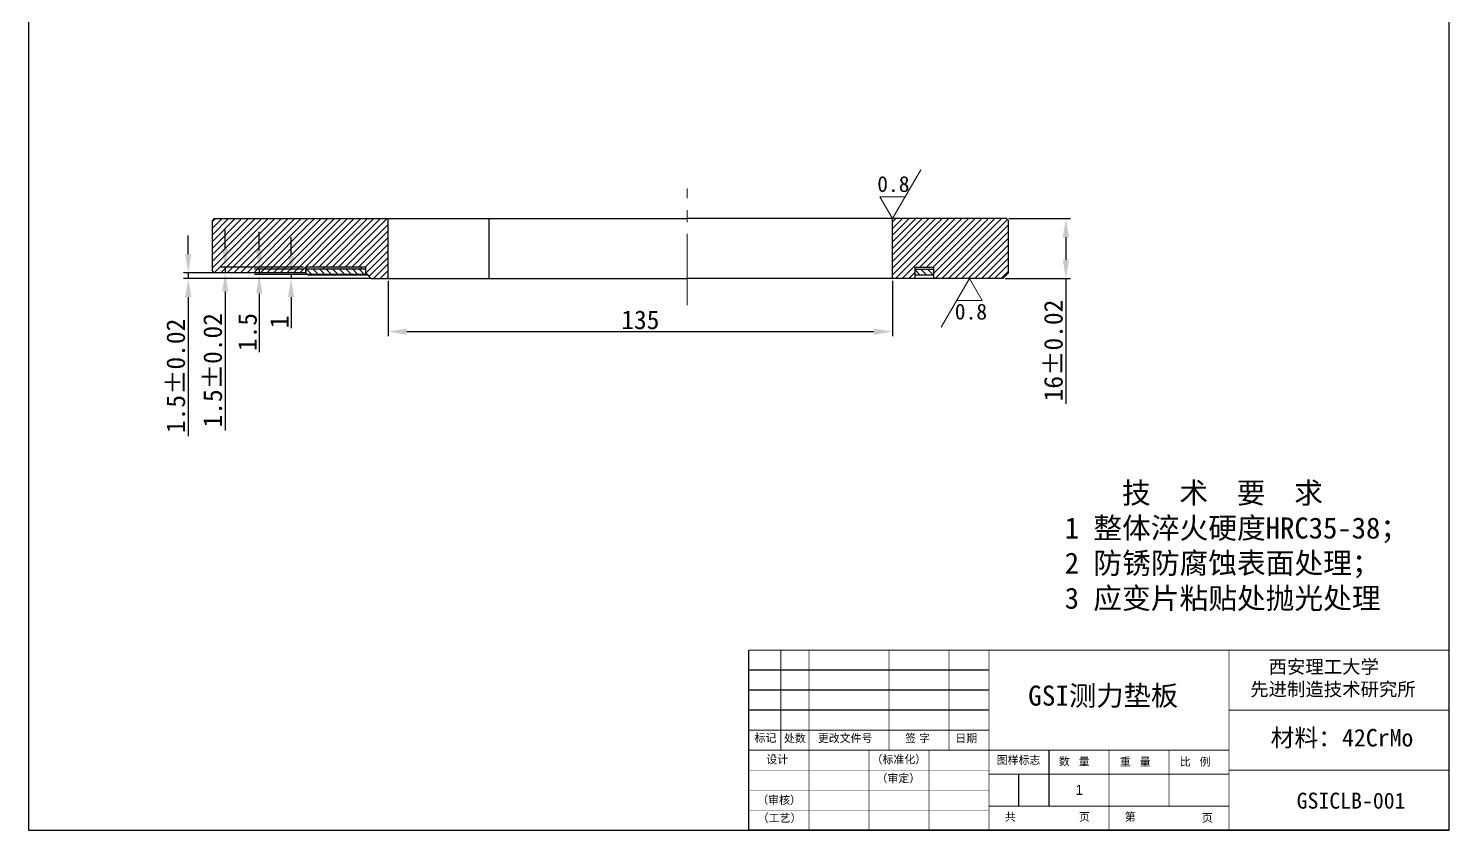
# Model space of a CAD drawing. Header units: inches. Extents: x -20 to 18950, y -1047 to 2551.
# Drawn here: x 16713.4 to 17093.7, y -1047.1 to -832.4 of the extents above; entities that cross this region are included whole.
import ezdxf

# ---------------------------------------------------------------- set-up
doc = ezdxf.new("R2010")
doc.units = ezdxf.units.IN
doc.header["$MEASUREMENT"] = 0
doc.header["$PDSIZE"] = -5
doc.linetypes.add('CENTER2', pattern=[28.574999, 19.049999, -3.175, 3.175, -3.175])
doc.layers.get('0').update_dxf_attribs({"lineweight": 30})
doc.layers.get('Defpoints').update_dxf_attribs({"lineweight": 18})
for name, color, linetype, lineweight in [('cen', 1, 'CENTER2', 20), ('con', 7, 'Continuous', 20), ('dim', 5, 'Continuous', 20), ('hat', 3, 'Continuous', 20), ('text', 6, 'Continuous', 20)]:
    doc.layers.add(name, color=color, linetype=linetype, lineweight=lineweight)
doc.styles.get("Standard").update_dxf_attribs({"font": ''})
doc.styles.get('Standard').set_extended_font_data('宋体')
doc.dimstyles.new('ISO-25', dxfattribs={"dimtxt": 5, "dimasz": 5, "dimexe": 1.25, "dimexo": 0.625, "dimtad": 1, "dimdsep": 46, "dimtxsty": 'Standard', "dimcen": 2.5, "dimdle": 10, "dimadec": 0, "dimazin": 0, "dimtfac": 1, "dimtmove": 0, "dimatfit": 3, "dimfxl": 1, "dimtolj": 1, "dimarcsym": 0})

# ---------------------------------------------------------------- blocks, each defined once
blk = doc.blocks.new('*D199')
at = {"layer": 'Defpoints', "color": 0, "transparency": 16777216}
for p in [(16756.18, -897.8), (16787.66, -897.8), (16805.66, -899.3)]:
    blk.add_point(p, dxfattribs=at)
at = {"layer": 'dim', "color": 0, "linetype": 'Continuous', "lineweight": -2, "transparency": 16777216}
for p, q in [((16756.18, -892.8), (16756.18, -887.8)), ((16787.04, -897.8), (16754.93, -897.8)), ((16805.04, -899.3), (16754.93, -899.3)), ((16756.18, -897.8), (16756.18, -899.3)), ((16756.18, -904.3), (16756.18, -941.48))]:
    blk.add_line(p, q, dxfattribs=at)
at = {"layer": 'dim', "color": 0, "transparency": 16777216}
for points in [[(16755.35, -892.8), (16757.01, -892.8), (16756.18, -897.8)], [(16755.35, -904.3), (16757.01, -904.3), (16756.18, -899.3)]]:
    blk.add_solid(points, dxfattribs=at)
at = {"layer": 'dim', "color": 0, "transparency": 16777216, "insert": (16752.86, -925.39), "char_height": 5, "attachment_point": 5, "rotation": 90}
blk.add_mtext('\\A1;1.5%%P0.02', dxfattribs=at)
blk = doc.blocks.new('*D200')
at = {"layer": 'Defpoints', "color": 0, "transparency": 16777216}
for p in [(16766.07, -896.3), (16787.66, -896.3), (16787.66, -897.8)]:
    blk.add_point(p, dxfattribs=at)
at = {"layer": 'dim', "color": 0, "linetype": 'Continuous', "lineweight": -2, "transparency": 16777216}
for p, q in [((16766.07, -891.3), (16766.07, -886.3)), ((16787.04, -896.3), (16764.82, -896.3)), ((16766.07, -896.3), (16766.07, -897.8)), ((16787.04, -897.8), (16764.82, -897.8)), ((16766.07, -902.8), (16766.07, -939.98))]:
    blk.add_line(p, q, dxfattribs=at)
at = {"layer": 'dim', "color": 0, "transparency": 16777216}
for points in [[(16765.24, -891.3), (16766.91, -891.3), (16766.07, -896.3)], [(16765.24, -902.8), (16766.91, -902.8), (16766.07, -897.8)]]:
    blk.add_solid(points, dxfattribs=at)
at = {"layer": 'dim', "color": 0, "transparency": 16777216, "insert": (16762.75, -923.89), "char_height": 5, "attachment_point": 5, "rotation": 90}
blk.add_mtext('\\A1;1.5%%P0.02', dxfattribs=at)
blk = doc.blocks.new('*D201')
at = {"layer": 'Defpoints', "color": 0, "transparency": 16777216}
for p in [(16783.7, -899.3), (16804.66, -898.3), (16805.66, -899.3)]:
    blk.add_point(p, dxfattribs=at)
at = {"layer": 'dim', "color": 0, "linetype": 'Continuous', "lineweight": -2, "transparency": 16777216}
for p, q in [((16783.7, -893.3), (16783.7, -888.3)), ((16804.04, -898.3), (16782.45, -898.3)), ((16805.04, -899.3), (16782.45, -899.3)), ((16783.7, -898.3), (16783.7, -899.3)), ((16783.7, -904.3), (16783.7, -912.59))]:
    blk.add_line(p, q, dxfattribs=at)
at = {"layer": 'dim', "color": 0, "transparency": 16777216}
for points in [[(16782.87, -893.3), (16784.53, -893.3), (16783.7, -898.3)], [(16782.87, -904.3), (16784.53, -904.3), (16783.7, -899.3)]]:
    blk.add_solid(points, dxfattribs=at)
at = {"layer": 'dim', "color": 0, "transparency": 16777216, "insert": (16780.58, -910.95), "char_height": 5, "attachment_point": 5, "rotation": 90}
blk.add_mtext('\\A1;1', dxfattribs=at)
blk = doc.blocks.new('*D202')
at = {"layer": 'Defpoints', "color": 0, "transparency": 16777216}
for p in [(16775.18, -896.8), (16787.66, -896.8), (16788.16, -898.3)]:
    blk.add_point(p, dxfattribs=at)
at = {"layer": 'dim', "color": 0, "linetype": 'Continuous', "lineweight": -2, "transparency": 16777216}
for p, q in [((16775.18, -891.8), (16775.18, -886.8)), ((16787.04, -896.8), (16773.93, -896.8)), ((16775.18, -896.8), (16775.18, -898.3)), ((16787.54, -898.3), (16773.93, -898.3)), ((16775.18, -903.3), (16775.18, -919.02))]:
    blk.add_line(p, q, dxfattribs=at)
at = {"layer": 'dim', "color": 0, "transparency": 16777216}
for points in [[(16774.35, -891.8), (16776.01, -891.8), (16775.18, -896.8)], [(16774.35, -903.3), (16776.01, -903.3), (16775.18, -898.3)]]:
    blk.add_solid(points, dxfattribs=at)
at = {"layer": 'dim', "color": 0, "transparency": 16777216, "insert": (16772.05, -913.66), "char_height": 5, "attachment_point": 5, "rotation": 90}
blk.add_mtext('\\A1;1.5', dxfattribs=at)
blk = doc.blocks.new('*D208')
at = {"layer": 'Defpoints', "color": 0, "transparency": 16777216}
for p in [(16809.66, -899.3), (16944.66, -899.3), (16944.66, -913.55)]:
    blk.add_point(p, dxfattribs=at)
at = {"layer": 'dim', "color": 0, "linetype": 'Continuous', "lineweight": -2, "transparency": 16777216}
for p, q in [((16809.66, -899.93), (16809.66, -914.8)), ((16944.66, -899.93), (16944.66, -914.8)), ((16814.66, -913.55), (16939.66, -913.55))]:
    blk.add_line(p, q, dxfattribs=at)
at = {"layer": 'dim', "color": 0, "transparency": 16777216}
for points in [[(16814.66, -912.71), (16814.66, -914.38), (16809.66, -913.55)], [(16939.66, -912.71), (16939.66, -914.38), (16944.66, -913.55)]]:
    blk.add_solid(points, dxfattribs=at)
at = {"layer": 'dim', "color": 0, "transparency": 16777216, "insert": (16877.16, -910.42), "char_height": 5, "attachment_point": 5}
blk.add_mtext('\\A1;135', dxfattribs=at)
blk = doc.blocks.new('*D211')
at = {"layer": 'Defpoints', "color": 0, "transparency": 16777216}
for p in [(16975.16, -883.3), (16974.16, -899.3), (16991.04, -899.3)]:
    blk.add_point(p, dxfattribs=at)
at = {"layer": 'dim', "color": 0, "linetype": 'Continuous', "lineweight": -2, "transparency": 16777216}
for p, q in [((16975.79, -883.3), (16992.29, -883.3)), ((16991.04, -888.3), (16991.04, -894.3)), ((16974.79, -899.3), (16992.29, -899.3)), ((16991.04, -899.3), (16991.04, -932.9))]:
    blk.add_line(p, q, dxfattribs=at)
at = {"layer": 'dim', "color": 0, "transparency": 16777216}
for points in [[(16990.21, -888.3), (16991.88, -888.3), (16991.04, -883.3)], [(16990.21, -894.3), (16991.88, -894.3), (16991.04, -899.3)]]:
    blk.add_solid(points, dxfattribs=at)
at = {"layer": 'dim', "color": 0, "transparency": 16777216, "insert": (16987.72, -918.6), "char_height": 5, "attachment_point": 5, "rotation": 90}
blk.add_mtext('\\A1;16%%P0.02', dxfattribs=at)

msp = doc.modelspace()

# ---------------------------------------------------------------- hatches: boundary and pattern name
h = msp.add_hatch(color=3)
h.dxf.hatch_style = 1
h.paths.add_polyline_path([(16802.411, -896.804), (16792.411, -896.804), (16792.411, -896.304), (16802.411, -896.304)])
at = {"layer": 'hat'}
h = msp.add_hatch(dxfattribs=at)
h.set_pattern_fill('ANSI31', color=3, scale=10)
h.set_pattern_definition([(45, (-16.7623, 0), (-0.88388348, 0.88388348), [])])
h.paths.add_polyline_path([(16763.161, -883.304), (16762.661, -883.804), (16762.661, -897.304), (16763.161, -897.804), (16787.661, -897.804), (16787.661, -896.304), (16802.411, -896.304), (16803.661, -896.304), (16803.661, -897.804), (16805.161, -899.304), (16809.664, -899.304), (16809.664, -883.304)])
h.paths.add_polyline_path([(16974.161, -899.304), (16975.661, -897.804), (16975.661, -883.804), (16975.161, -883.304), (16944.661, -883.304), (16944.661, -899.304), (16950.661, -899.304), (16950.661, -896.304), (16955.661, -896.304), (16955.661, -899.304)])
h = msp.add_hatch(dxfattribs=at)
h.set_pattern_fill('ANSI31', color=3, scale=10, angle=90)
h.set_pattern_definition([(135, (4161.875, -1051.8193), (-0.88388348, -0.88388348), [])])
h.paths.add_polyline_path([(16955.661, -898.304), (16950.661, -898.304), (16950.661, -896.804), (16955.661, -896.804)])
h.paths.add_polyline_path([(16803.661, -898.304), (16788.161, -898.304), (16787.661, -897.804), (16787.661, -896.804), (16803.661, -896.804)])

# ---------------------------------------------------------------- linework, layer by layer
for p, q in [((16713.415, -509.328), (16713.415, -1046.966)), ((17093.602, -1046.966), (17093.602, -509.328)), ((16763.161, -883.304), (16762.661, -883.804)), ((16762.661, -897.304), (16762.661, -883.804)), ((16763.161, -883.304), (16889.661, -883.304)), ((16809.664, -899.304), (16809.664, -883.304)), ((16836.746, -899.304), (16836.746, -883.304)), ((16975.161, -883.304), (16889.661, -883.304)), ((16975.161, -883.304), (16889.661, -883.304)), ((16944.661, -899.304), (16944.661, -883.304)), ((16975.161, -883.304), (16975.661, -883.804)), ((16975.661, -897.804), (16975.661, -883.804)), ((16763.161, -897.804), (16762.661, -897.304)), ((16803.661, -896.304), (16787.661, -896.304)), ((16787.661, -897.804), (16787.661, -896.304)), ((16802.411, -896.304), (16787.661, -896.304)), ((16787.661, -896.304), (16787.661, -897.804)), ((16803.661, -896.804), (16787.661, -896.804)), ((16792.411, -896.304), (16792.411, -896.804)), ((16802.411, -896.304), (16802.411, -896.804)), ((16803.661, -898.304), (16803.661, -896.304)), ((16950.661, -896.304), (16955.661, -896.304)), ((16950.661, -899.304), (16950.661, -896.304)), ((16950.661, -896.804), (16955.661, -896.804)), ((16955.661, -899.304), (16955.661, -896.304)), ((16787.661, -897.804), (16763.161, -897.804)), ((16787.661, -897.804), (16763.161, -897.804)), ((16788.161, -898.304), (16787.661, -897.804)), ((16788.161, -898.304), (16804.161, -898.304)), ((16803.661, -897.804), (16805.161, -899.304)), ((16805.161, -899.304), (16889.661, -899.304)), ((16973.661, -899.304), (16889.661, -899.304)), ((16950.661, -899.304), (16889.661, -899.304)), ((16950.661, -898.304), (16955.661, -898.304)), ((16974.161, -899.304), (16955.661, -899.304)), ((16975.661, -897.804), (16974.161, -899.304)), ((16975.661, -897.804), (16974.161, -899.304)), ((16906.205, -1046.966), (16906.205, -998.779)), ((16970.455, -1004.133), (16906.205, -1004.133)), ((16970.455, -1009.487), (16906.205, -1009.487)), ((16970.455, -1014.841), (16906.205, -1014.841)), ((16986.518, -1031.975), (16986.518, -1025.55)), ((16978.487, -1040.541), (16978.487, -1031.975)), ((16986.518, -1040.541), (16986.518, -1031.975)), ((16713.415, -1046.966), (17093.602, -1046.966)), ((17093.602, -1046.966), (16906.205, -1046.966))]:
    msp.add_line(p, q)
for points, const_width in [([(17093.602, -998.779), (16906.205, -998.779)], 0.214), ([(16914.772, -1025.55), (16914.772, -998.779)], 0.214), ([(16943.684, -1025.55), (16943.684, -998.779)], 0.214), ([(16959.747, -1025.55), (16959.747, -998.779)], 0.214), ([(17034.706, -1046.966), (17034.706, -998.779)], 0.214), ([(17093.602, -1014.841), (17034.706, -1014.841)], 0.214), ([(16970.455, -1020.195), (16906.205, -1020.195)], 0.214), ([(17034.706, -1025.55), (16906.205, -1025.55)], 0.214), ([(16938.33, -1046.966), (16938.33, -1025.55)], 0.214), ([(16954.393, -1046.966), (16954.393, -1025.55)], 0.214), ([(17002.581, -1046.966), (17002.581, -1025.55)], 0.214), ([(17018.643, -1040.541), (17018.643, -1025.55)], 0.214), ([(16970.455, -1030.904), (16906.205, -1030.904)], 0.107), ([(16970.455, -1031.975), (17034.706, -1031.975)], 0.214), ([(17093.602, -1030.904), (17034.706, -1030.904)], 0.214), ([(16970.455, -1036.258), (16906.205, -1036.258)], 0.107), ([(16970.455, -1041.612), (16906.205, -1041.612)], 0.107), ([(16970.455, -1040.541), (17034.706, -1040.541)], 0.214), ([(16970.455, -1046.966), (16906.205, -1046.966)], 0.214)]:
    msp.add_lwpolyline(points, dxfattribs=dict(const_width=const_width))
at = {"const_width": 0.214, "flags": 128}
for points in [[(16922.267, -1046.966), (16922.267, -1025.55), (16922.267, -998.779)], [(16970.455, -1046.966), (16970.455, -998.779)]]:
    msp.add_lwpolyline(points, dxfattribs=at)
at = {"layer": 'cen'}
msp.add_line((16889.661, -906.433), (16889.661, -875.217), dxfattribs=at)
at = {"layer": 'text'}
for p, q in [((16944.661, -883.304), (16952.205, -870.237)), ((16941.274, -877.437), (16944.661, -883.304)), ((16965.23, -899.304), (16957.686, -912.371)), ((16968.618, -905.171), (16965.23, -899.304))]:
    msp.add_line(p, q, dxfattribs=at)
at = {"layer": 'text', "ltscale": 0.3}
for p, q in [((16941.274, -877.437), (16948.049, -877.437)), ((16968.618, -905.171), (16961.843, -905.171))]:
    msp.add_line(p, q, dxfattribs=at)

# ---------------------------------------------------------------- texts
at = {"char_height": 2.14168, "attachment_point": 1}
for s, insert, width in [('\\fﾷￂￋￎ_GB2312|b0|i0|c134|p49;标记', (16907.732, -1021.202), 7.03938), ('\\fﾷￂￋￎ_GB2312|b0|i0|c134|p49;处数', (16915.592, -1021.282), 6.04629), ('\\fﾷￂￋￎ_GB2312|b0|i0|c134|p49;更改文件号', (16924.662, -1021.282), 20.43657), ('{\\fﾷￂￋￎ_GB2312|b0|i0|c134|p49;签 字}', (16948.038, -1021.282), 10.83917), ('\\fﾷￂￋￎ_GB2312|b0|i0|c134|p49;日期', (16961.466, -1021.282), 7.86019), ('\\fﾷￂￋￎ_GB2312|b0|i0|c134|p49;设计', (16910.876, -1026.956), 6.56247), ('\\fﾷￂￋￎ_GB2312|b0|i0|c134|p49;（标准化）', (16939.036, -1026.952), 17.65526), ('\\fﾷￂￋￎ_GB2312|b0|i0|c134|p49;图样标志', (16972.531, -1027.115), 27.45026), ('{\\fￋￎￌ￥|b0|i0|c134|p2;数   量}', (16989.159, -1027.46), 12.37776), ('{\\fﾷￂￋￎ_GB2312|b0|i0|c134|p49;重   量}', (17005.473, -1027.587), 11.97168), ('{\\fﾷￂￋￎ_GB2312|b0|i0|c134|p49;比   例}', (17021.535, -1027.587), 11.97168), ('\\fﾷￂￋￎ_GB2312|b0|i0|c134|p49;（审定）', (16940.366, -1032.023), 16.68785), ('\\fﾷￂￋￎ_GB2312|b0|i0|c134|p49;（审核）', (16908.442, -1037.818), 15.35766), ('\\fﾷￂￋￎ_GB2312|b0|i0|c134|p49;（工艺）', (16908.563, -1042.647), 17.77619), ('\\fﾷￂￋￎ_GB2312|b0|i0|c134|p49;共', (16974.73, -1042.342), 4.95799), ('\\fﾷￂￋￎ_GB2312|b0|i0|c134|p49;页', (16994.544, -1042.341), 0.4837), ('\\fﾷￂￋￎ_GB2312|b0|i0|c134|p49;页', (17027.399, -1042.597), 0.4837)]:
    msp.add_mtext(s, dxfattribs=dict(at, insert=insert, width=width))
at = {"insert": (17006.788, -1042.342), "char_height": 2.14168, "attachment_point": 1}
msp.add_mtext('\\fﾷￂￋￎ_GB2312|b0|i0|c134|p49;第', dxfattribs=at)
at = {"layer": 'con', "insert": (17040.358, -1001.422), "char_height": 3.60747, "width": 47.5545, "attachment_point": 1}
msp.add_mtext('{\\fTxt|b0|i0|c134|p2; \\fTxt|b0|i0|c0|p2; }西安理工大学{\\fTxt|b0|i0|c134|p2;\\P}先进制造技术研究所', dxfattribs=at)
at = {"layer": 'dim', "insert": (16990.722, -953.882), "char_height": 5.63558, "width": 98.75481, "attachment_point": 1}
msp.add_mtext('    技  术  要  求\\P1 整体淬火硬度HRC35-38；\\P2 防锈防腐蚀表面处理；\\P3 应变片粘贴处抛光处理', dxfattribs=at)
at = {"layer": 'text', "attachment_point": 1}
for s, insert, char_height, width in [('0.8', (16940.547, -871.918), 4.234, 8.25568), ('0.8', (16961.306, -906.073), 4.234, 8.25568), ('GSI测力垫板', (16980.951, -1008.275), 5.3542, 42.83817), ('材料：42CrMo', (17045.806, -1019.886), 4.6753, 46.59893), ('{\\fￋￎￌ￥|b0|i0|c134|p2;1}', (16993.625, -1034.835), 2.6771, 4.37188), ('GSICLB-001', (17052.785, -1036.922), 4.2834, 26.29654)]:
    msp.add_mtext(s, dxfattribs=dict(at, insert=insert, char_height=char_height, width=width))

# ---------------------------------------------------------------- dimensions: what is measured, and where the dimension line sits
at = {"layer": 'dim'}
for base, p1, p2, angle, picture, middle in [((16991.043, -899.304), (16975.161, -883.304), (16974.161, -899.304), 90, '*D211', (16991.043, -918.602)), ((16756.181, -897.804), (16805.661, -899.304), (16787.661, -897.804), 270, '*D199', (16756.181, -925.39)), ((16766.072, -896.304), (16787.661, -897.804), (16787.661, -896.304), 270, '*D200', (16766.072, -923.89))]:
    dim = msp.add_linear_dim(base=base, p1=p1, p2=p2, angle=angle, text='<>%%P0.02', dimstyle='ISO-25', dxfattribs=at)
    dim.commit()
    dim.dimension.update_dxf_attribs({"geometry": picture, "text_midpoint": middle, "dimtype": 160})
for base, p1, p2, picture, middle in [((16775.179, -896.804), (16788.161, -898.304), (16787.661, -896.804), '*D202', (16775.179, -913.663)), ((16783.701, -899.304), (16804.661, -898.304), (16805.661, -899.304), '*D201', (16783.701, -910.948))]:
    dim = msp.add_linear_dim(base=base, p1=p1, p2=p2, angle=270, dimstyle='ISO-25', dxfattribs=at)
    dim.commit()
    dim.dimension.update_dxf_attribs({"geometry": picture, "text_midpoint": middle, "dimtype": 160})
dim = msp.add_linear_dim(base=(16944.661, -913.545), p1=(16809.664, -899.304), p2=(16944.661, -899.304), dimstyle='ISO-25', dxfattribs=at)
dim.commit()
dim.dimension.update_dxf_attribs({"geometry": '*D208', "text_midpoint": (16877.163, -913.545), "dimtype": 160})

doc.saveas('drawing.dxf')
